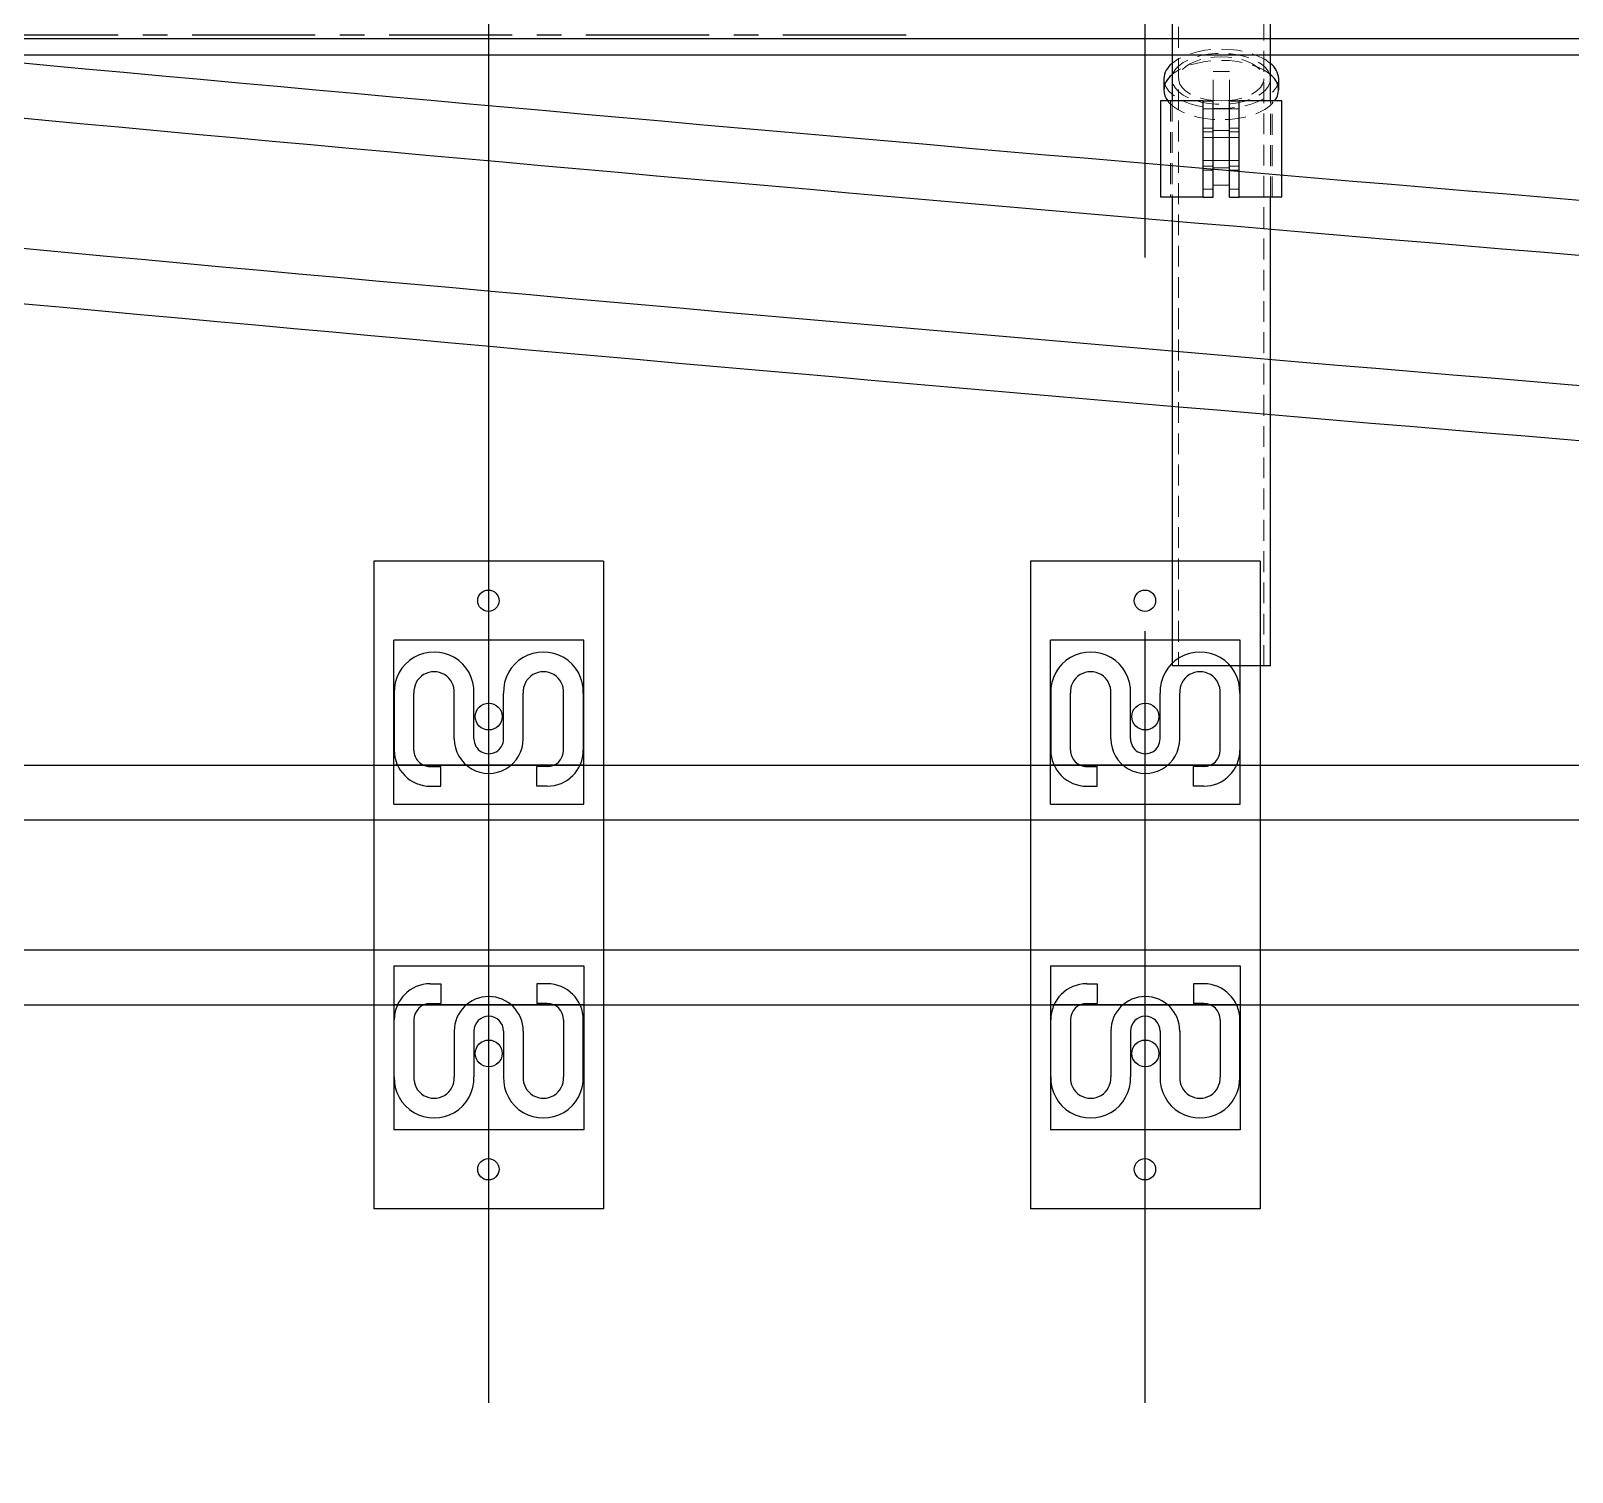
# Model space of a CAD drawing. Header units: millimetres. Extents: x 25083 to 52777, y 24772 to 45779.
# Drawn here: x 32819.1 to 33288.7, y 33269.5 to 33708.6 of the extents above; entities that cross this region are included whole.
import ezdxf

# ---------------------------------------------------------------- set-up
doc = ezdxf.new("R2010")
doc.units = ezdxf.units.MM
doc.linetypes.add('CENTER', pattern=[2, 1.25, -0.25, 0.25, -0.25])
doc.linetypes.add('HIDDEN', pattern=[9.525, 6.35, -3.175])
doc.layers.add('中心线层', color=3, linetype='CENTER', lineweight=25)
doc.layers.add('小车', color=7, linetype='Continuous')
doc.styles.get("Standard").update_dxf_attribs({"font": ''})
doc.styles.get('Standard').set_extended_font_data('SimSun')
doc.dimstyles.new('15', dxfattribs={"dimtxt": 15, "dimasz": 10, "dimexe": 2, "dimexo": 1, "dimgap": 1, "dimtad": 1, "dimdsep": 46, "dimtxsty": 'Standard', "dimcen": 2.5, "dimadec": 0, "dimazin": 0, "dimtfac": 1, "dimtmove": 2, "dimatfit": 3, "dimfxl": 1, "dimtolj": 1, "dimarcsym": 0})
doc.dimstyles.new('ISO-25', dxfattribs={"dimtxt": 2.5, "dimasz": 2.5, "dimexe": 1.25, "dimexo": 0.625, "dimtad": 1, "dimtxsty": 'Standard', "dimcen": 2.5, "dimadec": 0, "dimazin": 0, "dimtfac": 1, "dimtmove": 0, "dimatfit": 3, "dimfxl": 1, "dimarcsym": 0})

# ---------------------------------------------------------------- blocks, each defined once
blk = doc.blocks.new('A$C6E4F4F8B')
for p, q in [((0, 70), (197.2, 70)), ((0, 70), (0, 0)), ((197.2, 70), (197.2, 0)), ((40.15, 63.8), (57.53, 63.8)), ((62.1, 63.92), (62.1, 6.08)), ((135.1, 63.92), (135.1, 6.08)), ((157.05, 63.8), (139.67, 63.8)), ((57.53, 57.8), (40.15, 57.8)), ((139.67, 57.8), (157.05, 57.8)), ((62.5, 52.83), (62.5, 49.63)), ((68.5, 52.83), (68.5, 49.63)), ((128.7, 52.83), (128.7, 49.63)), ((134.7, 52.83), (134.7, 49.63)), ((68.5, 49.63), (62.5, 49.63)), ((128.7, 49.63), (134.7, 49.63)), ((54.12, 45.5), (40.15, 45.5)), ((143.08, 45.5), (157.05, 45.5)), ((54.12, 39.5), (40.15, 39.5)), ((143.08, 39.5), (157.05, 39.5)), ((54.12, 30.5), (40.15, 30.5)), ((143.08, 30.5), (157.05, 30.5)), ((54.12, 24.5), (40.15, 24.5)), ((143.08, 24.5), (157.05, 24.5)), ((62.5, 17.17), (62.5, 20.37)), ((68.5, 20.37), (62.5, 20.37)), ((68.5, 17.17), (68.5, 20.37)), ((128.7, 17.17), (128.7, 20.37)), ((128.7, 20.37), (134.7, 20.37)), ((134.7, 17.17), (134.7, 20.37)), ((57.53, 12.2), (40.15, 12.2)), ((139.67, 12.2), (157.05, 12.2)), ((40.15, 6.2), (57.53, 6.2)), ((157.05, 6.2), (139.67, 6.2)), ((0, 0), (197.2, 0))]:
    blk.add_line(p, q)
at = {"color": 1}
for p, q in [((64, 63.92), (24, 63.92)), ((24, 63.92), (24, 6.08)), ((74, 63.92), (24, 63.92)), ((24, 63.92), (24, 6.08)), ((123.2, 63.92), (173.2, 63.92)), ((133.2, 63.92), (173.2, 63.92)), ((173.2, 63.92), (173.2, 6.08)), ((173.2, 63.92), (173.2, 6.08)), ((64, 6.08), (24, 6.08)), ((74, 6.08), (24, 6.08)), ((123.2, 6.08), (173.2, 6.08)), ((133.2, 6.08), (173.2, 6.08))]:
    blk.add_line(p, q, dxfattribs=at)
at = {"color": 6, "ltscale": 15}
for p, q in [((74, 6.08), (74, 63.92)), ((123.2, 6.08), (123.2, 63.92))]:
    blk.add_line(p, q, dxfattribs=at)
for centre in [(12, 34.89), (185.2, 34.89), (185.2, 34.89)]:
    blk.add_circle(centre, 3.25)
for centre in [(47.28, 35), (47.28, 35), (149.92, 35), (149.92, 35)]:
    blk.add_circle(centre, 4.1, dxfattribs=at)
for centre, radius, start, end in [((39.79, 51.65), 12.16, 88.3056, 271.6944), ((57.53, 52.83), 10.97, 0, 90), ((139.67, 52.83), 10.97, 90, 180), ((157.41, 51.65), 12.16, 268.3056, 91.6944), ((39.8, 51.65), 6.16, 86.7014, 273.2986), ((57.53, 52.83), 4.97, 0, 90), ((139.67, 52.83), 4.97, 90, 180), ((157.4, 51.65), 6.16, 266.7014, 93.2986), ((54.12, 35), 4.5, 270, 90), ((143.08, 35), 4.5, 90, 270), ((39.79, 18.35), 12.16, 88.3056, 271.6944), ((157.41, 18.35), 12.16, 268.3056, 91.6944), ((39.8, 18.35), 6.16, 86.7014, 273.2986), ((157.4, 18.35), 6.16, 266.7014, 93.2986), ((57.53, 17.17), 10.97, 270, 0), ((57.53, 17.17), 4.97, 270, 0), ((139.67, 17.17), 10.97, 180, 270), ((139.67, 17.17), 4.97, 180, 270)]:
    blk.add_arc(centre, radius, start, end)
at = {"ltscale": 15}
for centre, start, end in [((54.12, 35), 270, 90), ((143.08, 35), 90, 270)]:
    blk.add_arc(centre, 10.5, start, end, dxfattribs=at)
blk = doc.blocks.new('*D925')
at = {"color": 0, "lineweight": -2}
for p, q in [((29677.86, 34881.66), (29677.86, 32448.29)), ((40733.02, 34757.65), (40733.02, 32448.29)), ((29680.36, 32449.54), (40730.52, 32449.54))]:
    blk.add_line(p, q, dxfattribs=at)
at = {"color": 0}
for points in [[(29680.36, 32449.96), (29680.36, 32449.13), (29677.86, 32449.54)], [(40730.52, 32449.13), (40730.52, 32449.96), (40733.02, 32449.54)]]:
    blk.add_solid(points, dxfattribs=at)
at = {"layer": 'DEFPOINTS', "color": 0}
for p in [(29677.86, 34882.29), (40733.02, 34758.27), (40733.02, 32449.54)]:
    blk.add_point(p, dxfattribs=at)
at = {"color": 0, "insert": (35205.44, 32451.63), "char_height": 2.5, "attachment_point": 5}
blk.add_mtext('11055,15', dxfattribs=at)
blk = doc.blocks.new('*D469')
at = {"layer": 'DEFPOINTS', "color": 0}
for p in [(36061.19, 116692.22), (36180.04, 116685.35), (36180.04, 116527.03)]:
    blk.add_point(p, dxfattribs=at)
at = {"layer": '小车', "color": 0, "linetype": 'Continuous', "lineweight": -2}
for p, q in [((36061.19, 116691.22), (36061.19, 116525.03)), ((36180.04, 116684.35), (36180.04, 116525.03)), ((36071.19, 116527.03), (36084.17, 116527.03)), ((36170.04, 116527.03), (36146.42, 116527.03))]:
    blk.add_line(p, q, dxfattribs=at)
at = {"layer": '小车', "color": 0}
for points in [[(36071.19, 116528.7), (36071.19, 116525.37), (36061.19, 116527.03)], [(36170.04, 116528.7), (36170.04, 116525.37), (36180.04, 116527.03)]]:
    blk.add_solid(points, dxfattribs=at)
at = {"layer": '小车', "color": 0, "insert": (36115.3, 116527.03), "char_height": 15, "attachment_point": 5}
blk.add_mtext('\\A1;118.85', dxfattribs=at)
blk = doc.blocks.new('*D470')
at = {"layer": 'DEFPOINTS', "color": 0}
for p in [(36180.04, 116639.33), (36197.54, 116639.33), (36197.54, 116438.26)]:
    blk.add_point(p, dxfattribs=at)
at = {"layer": '小车', "color": 0, "linetype": 'Continuous', "lineweight": -2}
for p, q in [((36180.04, 116638.33), (36180.04, 116436.26)), ((36197.54, 116638.33), (36197.54, 116436.26)), ((36170.04, 116438.26), (36160.04, 116438.26)), ((36180.04, 116438.26), (36197.54, 116438.26)), ((36207.54, 116438.26), (36217.54, 116438.26))]:
    blk.add_line(p, q, dxfattribs=at)
at = {"layer": '小车', "color": 0}
for points in [[(36170.04, 116439.93), (36170.04, 116436.59), (36180.04, 116438.26)], [(36207.54, 116439.93), (36207.54, 116436.59), (36197.54, 116438.26)]]:
    blk.add_solid(points, dxfattribs=at)
at = {"layer": '小车', "color": 0, "insert": (36193.65, 116438.26), "char_height": 15, "attachment_point": 5}
blk.add_mtext('\\A1;17.5', dxfattribs=at)
blk = doc.blocks.new('*D472')
at = {"layer": 'DEFPOINTS', "color": 0}
for p in [(36500.2, 116654.2), (36501.16, 116657.07), (36536.62, 116645.22)]:
    blk.add_point(p, dxfattribs=at)
at = {"layer": '小车', "color": 0, "linetype": 'Continuous', "lineweight": -2}
for p, q in [((36539.79, 116654.71), (36542.96, 116664.19)), ((36501.15, 116653.88), (36537.56, 116641.72)), ((36502.11, 116656.75), (36538.52, 116644.59)), ((36535.67, 116642.36), (36536.62, 116645.22)), ((36532.5, 116632.87), (36529.33, 116623.39))]:
    blk.add_line(p, q, dxfattribs=at)
at = {"layer": '小车', "color": 0}
for points in [[(36538.21, 116655.24), (36541.37, 116654.18), (36536.62, 116645.22)], [(36530.92, 116633.4), (36534.08, 116632.34), (36535.67, 116642.36)]]:
    blk.add_solid(points, dxfattribs=at)
at = {"layer": '小车', "color": 0, "insert": (36529.63, 116624.28), "char_height": 15, "attachment_point": 5, "rotation": 71.5322}
blk.add_mtext('\\A1;3.02', dxfattribs=at)
blk = doc.blocks.new('zw$9518')
at = {"color": 7, "linetype": 'Continuous', "lineweight": 25}
for p, q in [((1219.43, 188.5), (1190.03, 188.5)), ((1190.03, 188.5), (1190.03, 175.5)), ((1219.43, 188.5), (1219.43, 175.5)), ((1190.03, 185), (679.11, 185)), ((1186.75, 187.5), (1183.33, 187.5)), ((1362.16, 185), (1219.43, 185)), ((1362.16, 185), (1362.16, 155)), ((1190.03, 172.5), (1190.03, 175.5)), ((1219.43, 175.5), (1190.03, 175.5)), ((1219.43, 172.5), (1219.43, 175.5)), ((1219.43, 172.5), (1190.03, 172.5)), ((1219.43, 167.5), (1190.03, 167.5)), ((1190.03, 164.5), (1190.03, 167.5)), ((1219.43, 164.5), (1190.03, 164.5)), ((1190.03, 164.5), (1190.03, 151.5)), ((1219.43, 164.5), (1219.43, 167.5)), ((1219.43, 164.5), (1219.43, 151.5)), ((679.11, 155), (1190.03, 155)), ((1219.43, 155), (1362.16, 155)), ((1183.33, 152.5), (1186.75, 152.5)), ((1190.03, 151.5), (1219.43, 151.5))]:
    blk.add_line(p, q, dxfattribs=at)
at = {"color": 7, "linetype": 'HIDDEN', "lineweight": 18}
for p, q in [((1219.43, 185.5), (1190.03, 185.5)), ((1219.43, 185), (1190.03, 185)), ((1362.16, 183), (634.11, 183)), ((1192.53, 175.5), (1192.53, 172.5)), ((1198.33, 172.5), (1198.33, 175.5)), ((1199.53, 172.5), (1199.53, 175.5)), ((1201.23, 175.5), (1201.23, 172.5)), ((1208.23, 172.5), (1208.23, 175.5)), ((1209.93, 175.5), (1209.93, 172.5)), ((1211.13, 172.5), (1211.13, 175.5)), ((1216.93, 172.5), (1216.93, 175.5)), ((1181.07, 172.5), (1181.07, 167.5)), ((1190.03, 172.5), (1181.07, 172.5)), ((1192.44, 167.5), (1192.44, 172.5)), ((1199.04, 167.5), (1199.04, 172.5)), ((1201.23, 172.5), (1201.23, 167.5)), ((1208.23, 167.5), (1208.23, 172.5)), ((1210.42, 172.5), (1210.42, 167.5)), ((1215.73, 167.5), (1215.73, 172.5)), ((1190.03, 167.5), (1181.07, 167.5)), ((1192.53, 167.5), (1192.53, 164.5)), ((1198.33, 167.5), (1198.33, 164.5)), ((1199.53, 164.5), (1199.53, 167.5)), ((1201.23, 167.5), (1201.23, 164.5)), ((1208.23, 164.5), (1208.23, 167.5)), ((1209.93, 167.5), (1209.93, 164.5)), ((1211.13, 167.5), (1211.13, 164.5)), ((1216.93, 164.5), (1216.93, 167.5)), ((634.11, 157), (1362.16, 157)), ((1190.03, 155), (1219.43, 155)), ((1190.03, 154.5), (1219.43, 154.5))]:
    blk.add_line(p, q, dxfattribs=at)
at = {"color": 7, "linetype": 'HIDDEN', "lineweight": 18, "flags": 128}
for points in [[(1178.67, 185), (1178.44, 184.72), (1177.4, 183.23), (1176.49, 181.46), (1175.72, 179.46), (1175.1, 177.27), (1174.65, 174.93), (1174.37, 172.49), (1174.28, 170), (1174.37, 167.51), (1174.65, 165.07), (1175.1, 162.73), (1175.72, 160.54), (1176.49, 158.54), (1177.4, 156.77), (1178.44, 155.28), (1178.67, 155)], [(1183.33, 185), (1184.52, 184.82), (1185.67, 184.3), (1186.77, 183.44), (1187.79, 182.27), (1188.71, 180.81), (1189.5, 179.09), (1190.15, 177.17), (1190.63, 175.07), (1190.95, 172.86), (1191.08, 170.57), (1191.04, 168.28), (1190.81, 166.03), (1190.41, 163.86), (1189.84, 161.85), (1189.12, 160.02), (1188.27, 158.43), (1187.3, 157.11), (1186.23, 156.09), (1185.1, 155.39), (1183.93, 155.04), (1182.74, 155.04), (1181.56, 155.39), (1180.43, 156.09), (1179.37, 157.11), (1178.4, 158.43), (1177.54, 160.02), (1176.82, 161.85), (1176.25, 163.86), (1175.85, 166.03), (1175.63, 168.28), (1175.58, 170.57), (1175.72, 172.86), (1176.03, 175.07), (1176.52, 177.17), (1177.16, 179.09), (1177.95, 180.81), (1178.87, 182.27), (1179.89, 183.44), (1180.99, 184.3), (1182.15, 184.82), (1183.33, 185)], [(1182.09, 185), (1181.86, 184.72), (1180.83, 183.23), (1179.92, 181.46), (1179.14, 179.46), (1178.52, 177.27), (1178.07, 174.93), (1177.8, 172.49), (1177.71, 170), (1177.8, 167.51), (1178.07, 165.07), (1178.52, 162.73), (1179.14, 160.54), (1179.92, 158.54), (1180.83, 156.77), (1181.86, 155.28), (1182.09, 155)], [(1183.33, 152.5), (1184.62, 152.68), (1185.88, 153.21), (1187.09, 154.08), (1188.22, 155.28), (1189.26, 156.77), (1190.17, 158.54), (1190.94, 160.54), (1191.56, 162.73), (1192.01, 165.07), (1192.29, 167.51), (1192.38, 170), (1192.29, 172.49), (1192.01, 174.93), (1191.56, 177.27), (1190.94, 179.46), (1190.17, 181.46), (1189.26, 183.23), (1188.22, 184.72), (1187.09, 185.92), (1185.88, 186.79), (1184.62, 187.32), (1183.33, 187.5)], [(1190.03, 153.69), (1190.51, 154.08), (1191.65, 155.28), (1192.68, 156.77), (1193.59, 158.54), (1194.37, 160.54), (1194.99, 162.73), (1195.44, 165.07), (1195.71, 167.51), (1195.8, 170), (1195.71, 172.49), (1195.44, 174.93), (1194.99, 177.27), (1194.37, 179.46), (1193.59, 181.46), (1192.68, 183.23), (1191.65, 184.72), (1190.51, 185.92), (1190.03, 186.31)], [(1190.05, 170), (1189.96, 167.86), (1189.69, 165.78), (1189.24, 163.81), (1188.64, 162.02), (1187.88, 160.44), (1187.01, 159.12), (1186.03, 158.09), (1184.98, 157.4), (1183.89, 157.04), (1182.78, 157.04), (1181.68, 157.4), (1180.63, 158.09), (1179.65, 159.12), (1178.78, 160.44), (1178.03, 162.02), (1177.42, 163.81), (1176.97, 165.78), (1176.7, 167.86), (1176.61, 170), (1176.7, 172.14), (1176.97, 174.22), (1177.42, 176.19), (1178.03, 177.98), (1178.78, 179.56), (1179.65, 180.88), (1180.63, 181.91), (1181.68, 182.6), (1182.78, 182.96), (1183.89, 182.96), (1184.98, 182.6), (1186.03, 181.91), (1187.01, 180.88), (1187.88, 179.56), (1188.64, 177.98), (1189.24, 176.19), (1189.69, 174.22), (1189.96, 172.14), (1190.05, 170)]]:
    blk.add_lwpolyline(points, dxfattribs=at)
at = {"color": 7, "linetype": 'Continuous', "lineweight": 25}
for centre, radius, start, end in [((1183.73, 181.16), 6.35, 93.5921, 142.8192), ((1186.7, 181.79), 5.62, 53.6876, 145.126), ((1183.73, 158.84), 6.35, 217.1808, 266.4079), ((1187.15, 158.84), 6.35, 217.1808, 266.4079), ((1186.61, 158.02), 5.52, 271.5141, 308.2913)]:
    blk.add_arc(centre, radius, start, end, dxfattribs=at)
blk = doc.blocks.new('zw$2BF0')
at = {"color": 1}
blk.add_blockref('zw$9518', (0, 0), dxfattribs=at)
blk = doc.blocks.new('zw$AA32')
at = {"color": 6}
for points in [[(791.32, 227.5), (10738.68, 227.5)], [(10738.68, 222.5), (791.32, 222.5)]]:
    blk.add_lwpolyline(points, dxfattribs=at)
blk = doc.blocks.new('A$C1A4175F5')
at = {"layer": '小车'}
for base, p1, p2, picture, middle in [((212.358, 337.78), (93.511, 502.968), (212.358, 496.098), '*D469', (147.619, 337.78)), ((229.857, 249.006), (212.358, 450.073), (229.857, 450.073), '*D470', (225.974, 249.006))]:
    dim = blk.add_linear_dim(base=base, p1=p1, p2=p2, dimstyle='15', override={"dimfxl": 0.18}, dxfattribs=at)
    dim.commit()
    dim.dimension.update_dxf_attribs({"geometry": picture, "text_midpoint": middle, "dimtype": 128, "insert": (-35967.681, -116189.253)})
dim = blk.add_linear_dim(base=(568.944, 455.969), p1=(532.523, 464.947), p2=(533.48, 467.813), angle=71.53216, dimstyle='15', override={"dimfxl": 0.18}, dxfattribs=at)
dim.commit()
dim.dimension.update_dxf_attribs({"geometry": '*D472', "text_midpoint": (561.948, 435.023), "dimtype": 129, "insert": (-35967.681, -116189.253)})
blk = doc.blocks.new('zw$50CE')
at = {"layer": '小车', "ltscale": 10, "xscale": -1, "rotation": 270}
blk.add_blockref('A$C1A4175F5', (47.03, 0), dxfattribs=at)

msp = doc.modelspace()

# ---------------------------------------------------------------- linework, layer by layer
for p, q in [((32958.63, 33290.649), (32958.63, 34323.983)), ((33158.63, 33639.527), (33158.63, 34158.358)), ((33158.63, 33290.649), (33158.63, 33525.709))]:
    msp.add_line(p, q)
at = {"ltscale": 15}
for p, q in [((29782.964, 33484.899), (40674.281, 33484.899)), ((29782.964, 33411.899), (40674.281, 33411.899))]:
    msp.add_line(p, q, dxfattribs=at)
at = {"color": 1}
msp.add_line((34057.297, 33468.149), (29784.297, 33468.149), dxfattribs=at)
at = {"color": 1, "ltscale": 15}
msp.add_line((29782.964, 33428.649), (40674.281, 33428.649), dxfattribs=at)
at = {"ltscale": 15}
for points in [[(32461.536, 33733.094, 0.0074854), (33959.798, 33605.804, 0.000493), (34058.608, 33598.996, 0.000493)], [(32454.268, 33660.457, 0.0074854), (33954.708, 33532.982, 0.000493), (34053.661, 33526.163, 0.000493)]]:
    msp.add_lwpolyline(points, format="xyb", dxfattribs=at)
at = {"color": 1}
for points in [[(32459.868, 33716.427, 0.0074854), (33958.63, 33589.095, 0.000493), (34057.473, 33582.284, 0.000493)], [(32455.936, 33677.124, 0.0074854), (33955.876, 33549.691, 0.000493), (34054.796, 33542.875, 0.000493)]]:
    msp.add_lwpolyline(points, format="xyb", dxfattribs=at)
at = {"layer": '中心线层', "ltscale": 30}
msp.add_line((33085.752, 33707.316), (31724.742, 33707.316), dxfattribs=at)

# ---------------------------------------------------------------- block references
at = {"color": 1, "rotation": 270}
msp.add_blockref('zw$2BF0', (33011.762, 34877.316), dxfattribs=at)
for name, p, rotation in [('zw$50CE', (39594.481, 33157.316), 90), ('A$C6E4F4F8B', (32923.63, 33546.999), 270), ('A$C6E4F4F8B', (33123.63, 33546.999), 270)]:
    msp.add_blockref(name, p, dxfattribs=dict(rotation=rotation))
at = {"color": 1}
msp.add_blockref('zw$AA32', (29416.762, 33478.711), dxfattribs=at)

# ---------------------------------------------------------------- dimensions: what is measured, and where the dimension line sits
dim = msp.add_linear_dim(base=(40733.0166, 32449.5434), p1=(29677.8617, 34882.2868), p2=(40733.0166, 34758.2702), dimstyle='ISO-25')
dim.commit()
dim.dimension.update_dxf_attribs({"geometry": '*D925', "text_midpoint": (35205.4391, 32449.5434), "dimtype": 160})

doc.saveas('drawing.dxf')
